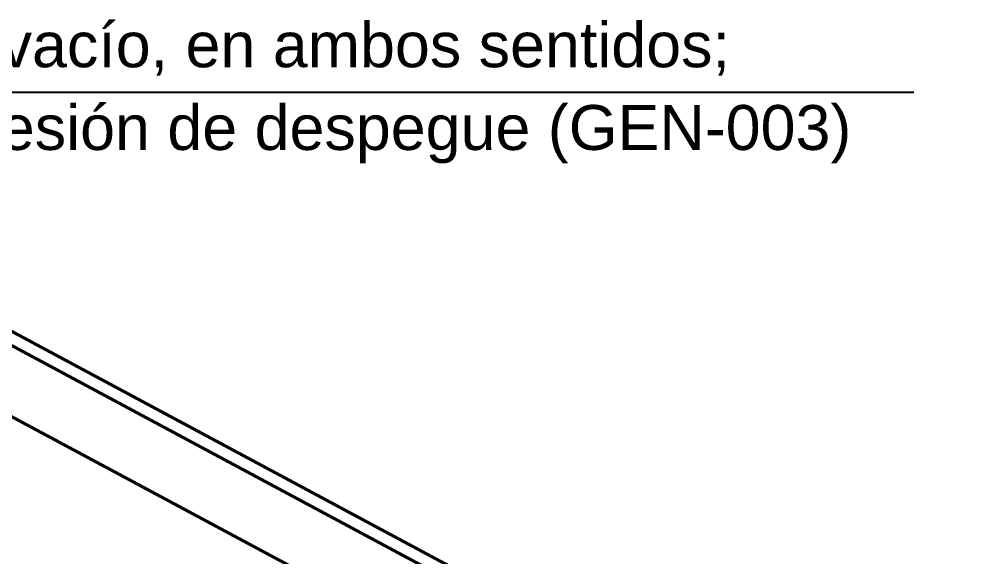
# Model space of a CAD drawing. Header units: millimetres. Extents: x 0 to 841, y 0 to 594.
# Drawn here: x 355.9 to 430.7, y 437.7 to 479.7 of the extents above; entities that cross this region are included whole.
import ezdxf
from ezdxf.enums import TextEntityAlignment as Align

# ---------------------------------------------------------------- set-up
doc = ezdxf.new("R2010")
doc.units = ezdxf.units.MM
for name, color, linetype, lineweight in [('COTA', 7, 'CONTINUOUS', 25), ('TXT', 7, 'CONTINUOUS', 25), ('VIS', 7, 'CONTINUOUS', 50)]:
    doc.layers.add(name, color=color, linetype=linetype, lineweight=lineweight)
doc.styles.add('STD', font='LiberationSans-Regular.ttf')

msp = doc.modelspace()

# ---------------------------------------------------------------- linework, layer by layer
at = {"layer": 'COTA'}
msp.add_line((324.625, 473.967), (425.597, 473.967), dxfattribs=at)
at = {"layer": 'VIS'}
for points in [[(335.5, 465.967), (599.5, 324.227)], [(334.469, 465.413), (598.469, 323.673)], [(335.5, 459.323), (383.398, 433.607)]]:
    msp.add_lwpolyline(points, dxfattribs=at)

# ---------------------------------------------------------------- texts
at = {"layer": 'TXT', "style": 'STD'}
msp.add_text('Giro 360° en vacío, en ambos sentidos;', height=3.5, dxfattribs=at).set_placement((325.625, 474.867), align=Align.BOTTOM_LEFT)
msp.add_text('registrar la presión de despegue (GEN-003)', height=3.5, dxfattribs=at).set_placement((325.625, 472.967), align=Align.TOP_LEFT)

doc.saveas('drawing.dxf')
